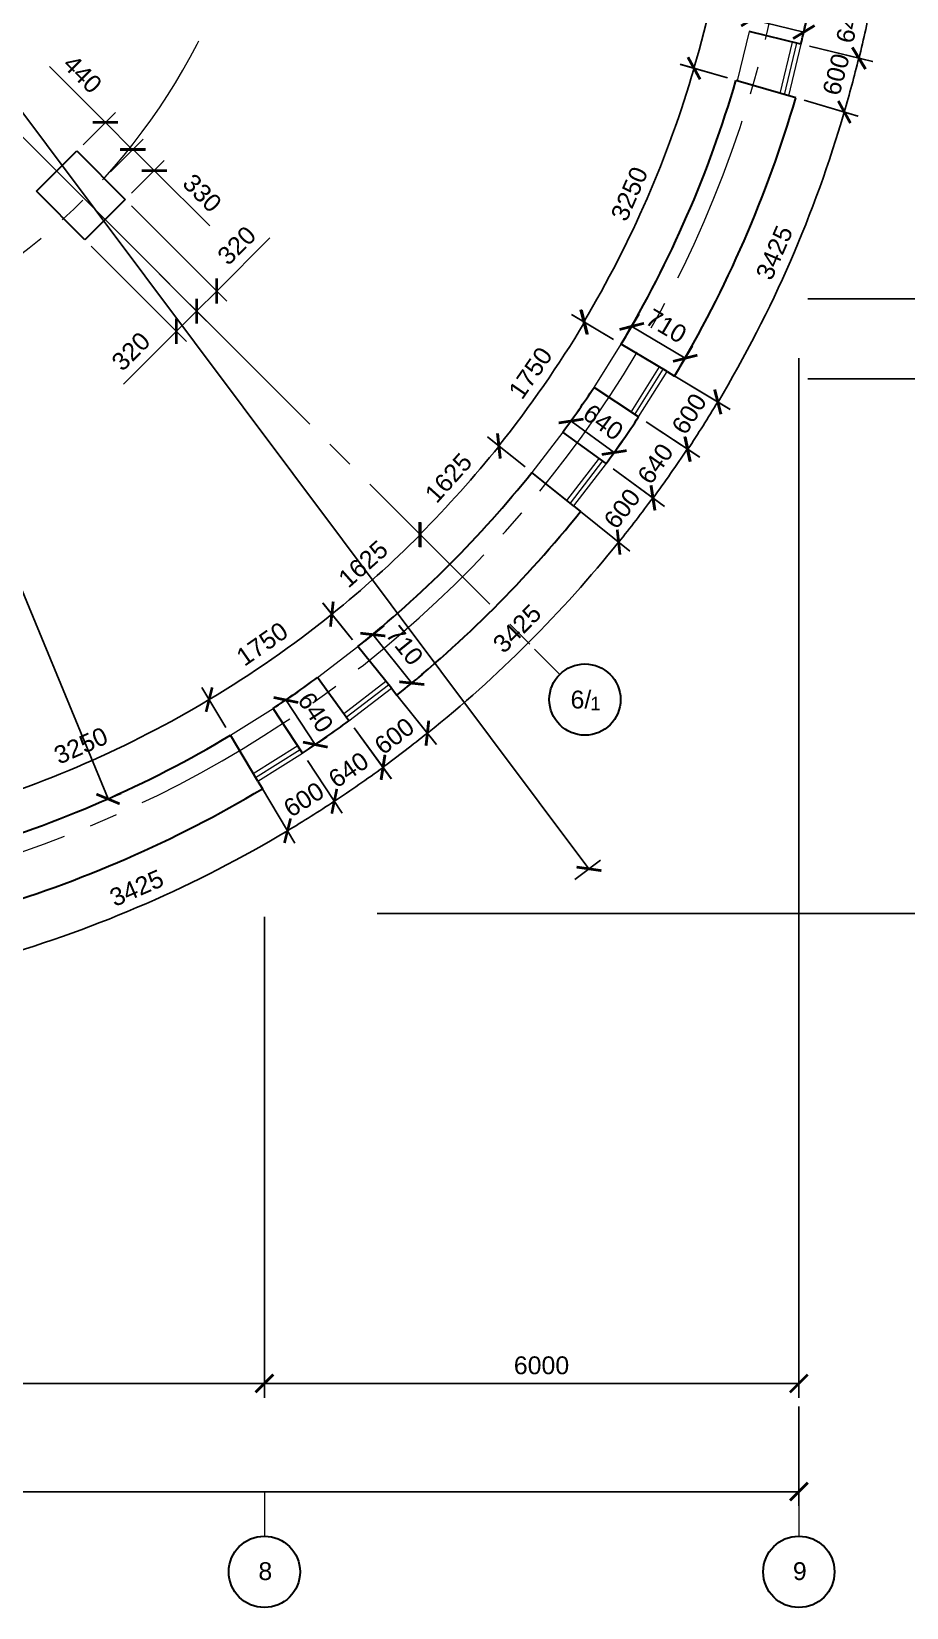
# Model space of a CAD drawing. Header units: millimetres. Extents: x -273 to 3634, y 3015 to 4572.
# Drawn here: x 1528.2 to 1626.5, y 3131.9 to 3308.8 of the extents above; entities that cross this region are included whole.
import ezdxf

# ---------------------------------------------------------------- set-up
doc = ezdxf.new("R2010")
doc.units = ezdxf.units.MM
doc.linetypes.add('CENTER2', pattern=[28.575, 19.05, -3.175, 3.175, -3.175])
doc.layers.add('@', color=250, linetype='Continuous', lineweight=60)
doc.styles.get("Standard").update_dxf_attribs({"font": 'arial.ttf', "height": 2})
doc.dimstyles.new('ISO-25', dxfattribs={"dimtxt": 2, "dimasz": 2, "dimexe": 1.6, "dimexo": 1, "dimgap": 1, "dimtad": 1, "dimdsep": 46, "dimtxsty": 'Standard', "dimblk": 'ARCHTICK', "dimcen": 2, "dimadec": 0, "dimazin": 0, "dimtfac": 1, "dimtmove": 0, "dimatfit": 3, "dimfxl": 1, "dimarcsym": 0})

# ---------------------------------------------------------------- blocks, each defined once
blk = doc.blocks.new('_ArchTick')
at = {"color": 0, "linetype": 'ByBlock', "lineweight": 15, "const_width": 0.15}
blk.add_lwpolyline([(-0.5, -0.5), (0.5, 0.5)], dxfattribs=at)
blk = doc.blocks.new('*D426')
at = {"layer": '@', "color": 0, "lineweight": -2, "transparency": 16777216}
for p, q in [((1397.96, 3472.23), (1392.67, 3479.28)), ((1396.36, 3471.03), (1399.24, 3473.19)), ((1590.82, 3214.83), (1397.96, 3472.23)), ((1589.23, 3213.63), (1592.1, 3215.79))]:
    blk.add_line(p, q, dxfattribs=at)
at = {"layer": 'Defpoints', "color": 0, "lineweight": 15, "transparency": 16777216}
for p in [(1395.56, 3470.43), (1590.82, 3214.83), (1588.43, 3213.03)]:
    blk.add_point(p, dxfattribs=at)
at = {"layer": '@', "color": 0, "lineweight": -2, "transparency": 16777216, "xscale": 2, "yscale": 2, "zscale": 2}
for p, rotation in [((1397.96, 3472.23), 126.8437671405721), ((1590.82, 3214.83), 306.8437671405721)]:
    blk.add_blockref('_ArchTick', p, dxfattribs=dict(at, rotation=rotation))
at = {"layer": '@', "color": 0, "lineweight": 15, "transparency": 16777216, "insert": (1396.21, 3477.93), "char_height": 2, "attachment_point": 5, "rotation": 306.8438}
blk.add_mtext('380', dxfattribs=at)
blk = doc.blocks.new('*D546')
at = {"layer": '@', "color": 0, "lineweight": -2, "transparency": 16777216}
for p, q in [((1536.53, 3298.6), (1530.25, 3304.89)), ((1534.03, 3296.1), (1537.66, 3299.73)), ((1539.59, 3295.54), (1536.53, 3298.6)), ((1537.09, 3293.04), (1540.72, 3296.68))]:
    blk.add_line(p, q, dxfattribs=at)
at = {"layer": 'Defpoints', "color": 0, "lineweight": 15, "transparency": 16777216}
for p in [(1533.32, 3295.39), (1539.59, 3295.54), (1536.38, 3292.33)]:
    blk.add_point(p, dxfattribs=at)
at = {"layer": '@', "color": 0, "lineweight": -2, "transparency": 16777216, "xscale": 2, "yscale": 2, "zscale": 2}
for p, rotation in [((1536.53, 3298.6), 135.0000000000043), ((1539.59, 3295.54), 315.0000000000043)]:
    blk.add_blockref('_ArchTick', p, dxfattribs=dict(at, rotation=rotation))
at = {"layer": '@', "color": 0, "lineweight": 15, "transparency": 16777216, "insert": (1533.97, 3304.02), "char_height": 2, "attachment_point": 5, "rotation": 315}
blk.add_mtext('440', dxfattribs=at)
blk = doc.blocks.new('*D547')
at = {"layer": '@', "color": 0, "lineweight": -2, "transparency": 16777216}
for p, q in [((1537.09, 3293.04), (1540.76, 3296.72)), ((1539.63, 3295.59), (1542.02, 3293.2)), ((1539.47, 3290.66), (1543.15, 3294.33)), ((1542.02, 3293.2), (1548.24, 3286.98))]:
    blk.add_line(p, q, dxfattribs=at)
at = {"layer": 'Defpoints', "color": 0, "lineweight": 15, "transparency": 16777216}
for p in [(1539.63, 3295.59), (1536.38, 3292.33), (1538.77, 3289.95)]:
    blk.add_point(p, dxfattribs=at)
at = {"layer": '@', "color": 0, "lineweight": -2, "transparency": 16777216, "xscale": 2, "yscale": 2, "zscale": 2}
for p, rotation in [((1539.63, 3295.59), 134.9999999999945), ((1542.02, 3293.2), 314.9999999999945)]:
    blk.add_blockref('_ArchTick', p, dxfattribs=dict(at, rotation=rotation))
at = {"layer": '@', "color": 0, "lineweight": 15, "transparency": 16777216, "insert": (1547.4, 3290.67), "char_height": 2, "attachment_point": 5, "rotation": 315}
blk.add_mtext('330', dxfattribs=at)
blk = doc.blocks.new('*D548')
at = {"layer": '@', "color": 0, "lineweight": -2, "transparency": 16777216}
for p, q in [((1539.47, 3289.24), (1550.16, 3278.55)), ((1537.21, 3286.98), (1547.9, 3276.29)), ((1549.03, 3279.68), (1554.98, 3285.63)), ((1546.77, 3277.42), (1549.03, 3279.68))]:
    blk.add_line(p, q, dxfattribs=at)
at = {"layer": 'Defpoints', "color": 0, "lineweight": 15, "transparency": 16777216}
for p in [(1538.77, 3289.95), (1536.5, 3287.69), (1549.03, 3279.68)]:
    blk.add_point(p, dxfattribs=at)
at = {"layer": '@', "color": 0, "lineweight": -2, "transparency": 16777216, "xscale": 2, "yscale": 2, "zscale": 2}
for p, rotation in [((1549.03, 3279.68), 45), ((1546.77, 3277.42), 225)]:
    blk.add_blockref('_ArchTick', p, dxfattribs=dict(at, rotation=rotation))
at = {"layer": '@', "color": 0, "lineweight": 15, "transparency": 16777216, "insert": (1551.28, 3284.79), "char_height": 2, "attachment_point": 5, "rotation": 45}
blk.add_mtext('320', dxfattribs=at)
blk = doc.blocks.new('*D549')
at = {"layer": '@', "color": 0, "lineweight": -2, "transparency": 16777216}
for p, q in [((1537.21, 3286.98), (1547.9, 3276.29)), ((1534.95, 3284.72), (1545.64, 3274.03)), ((1546.77, 3277.42), (1544.51, 3275.16)), ((1544.51, 3275.16), (1538.56, 3269.21))]:
    blk.add_line(p, q, dxfattribs=at)
at = {"layer": 'Defpoints', "color": 0, "lineweight": 15, "transparency": 16777216}
for p in [(1536.5, 3287.69), (1534.24, 3285.42), (1544.51, 3275.16)]:
    blk.add_point(p, dxfattribs=at)
at = {"layer": '@', "color": 0, "lineweight": -2, "transparency": 16777216, "xscale": 2, "yscale": 2, "zscale": 2}
for p, rotation in [((1546.77, 3277.42), 45), ((1544.51, 3275.16), 225)]:
    blk.add_blockref('_ArchTick', p, dxfattribs=dict(at, rotation=rotation))
at = {"layer": '@', "color": 0, "lineweight": 15, "transparency": 16777216, "insert": (1539.4, 3272.91), "char_height": 2, "attachment_point": 5, "rotation": 45}
blk.add_mtext('320', dxfattribs=at)
blk = doc.blocks.new('*D554')
at = {"layer": '@', "color": 0, "lineweight": -2, "transparency": 16777216}
for p, q in [((1554.16, 3223.81), (1557.8, 3217.73)), ((1522.72, 3210.09), (1524.69, 3203.31))]:
    blk.add_line(p, q, dxfattribs=at)
blk.add_arc((1485.38, 3338.81), 139.49, 286.1767, 300.8849, dxfattribs=at)
at = {"layer": 'Defpoints', "color": 0, "lineweight": 15, "transparency": 16777216}
for p in [(1550.57, 3229.82), (1553.65, 3224.67), (1520.76, 3216.84), (1546.49, 3213.42), (1522.44, 3211.05)]:
    blk.add_point(p, dxfattribs=at)
at = {"layer": '@', "color": 0, "lineweight": -2, "transparency": 16777216, "xscale": 2, "yscale": 2, "zscale": 2}
for p, rotation in [((1556.98, 3219.1), 30.8848716144535), ((1524.24, 3204.84), 196.1767426246202)]:
    blk.add_blockref('_ArchTick', p, dxfattribs=dict(at, rotation=rotation))
at = {"layer": '@', "color": 0, "lineweight": 15, "transparency": 16777216, "insert": (1540.04, 3212.68), "char_height": 2, "attachment_point": 5, "rotation": 23.4298}
blk.add_mtext('3425', dxfattribs=at)
blk = doc.blocks.new('*D555')
at = {"layer": '@', "color": 0, "lineweight": -2, "transparency": 16777216}
for p, q in [((1550.06, 3230.68), (1547.36, 3235.19)), ((1520.48, 3217.8), (1519.02, 3222.85))]:
    blk.add_line(p, q, dxfattribs=at)
blk.add_arc((1485.38, 3338.81), 122.34, 286.1767, 300.8849, dxfattribs=at)
at = {"layer": 'Defpoints', "color": 0, "lineweight": 15, "transparency": 16777216}
for p in [(1550.57, 3229.82), (1529.38, 3224.66), (1553.65, 3224.67), (1520.76, 3216.84), (1522.44, 3211.05)]:
    blk.add_point(p, dxfattribs=at)
at = {"layer": '@', "color": 0, "lineweight": -2, "transparency": 16777216, "xscale": 2, "yscale": 2, "zscale": 2}
for p, rotation in [((1548.18, 3233.82), 30.88487161444967), ((1519.46, 3221.32), 196.1767426246218)]:
    blk.add_blockref('_ArchTick', p, dxfattribs=dict(at, rotation=rotation))
at = {"layer": '@', "color": 0, "lineweight": 15, "transparency": 16777216, "insert": (1533.78, 3228.66), "char_height": 2, "attachment_point": 5, "rotation": 23.7211}
blk.add_mtext('3250', dxfattribs=at)
blk = doc.blocks.new('*D556')
at = {"layer": '@', "color": 0, "lineweight": -2, "transparency": 16777216}
for p, q in [((1564.26, 3240.55), (1560.96, 3244.65)), ((1550.06, 3230.68), (1547.36, 3235.19))]:
    blk.add_line(p, q, dxfattribs=at)
blk.add_arc((1485.38, 3338.81), 122.34, 300.8849, 308.7552, dxfattribs=at)
at = {"layer": 'Defpoints', "color": 0, "lineweight": 15, "transparency": 16777216}
for p in [(1564.88, 3239.77), (1552.92, 3236.8), (1568.64, 3235.09), (1550.57, 3229.82), (1553.65, 3224.67)]:
    blk.add_point(p, dxfattribs=at)
at = {"layer": '@', "color": 0, "lineweight": -2, "transparency": 16777216, "xscale": 2, "yscale": 2, "zscale": 2}
for p, rotation in [((1561.96, 3243.41), 38.75524000994674), ((1548.18, 3233.82), 210.8848716144533)]:
    blk.add_blockref('_ArchTick', p, dxfattribs=dict(at, rotation=rotation))
at = {"layer": '@', "color": 0, "lineweight": 15, "transparency": 16777216, "insert": (1554.13, 3240.07), "char_height": 2, "attachment_point": 5, "rotation": 34.8478}
blk.add_mtext('1750', dxfattribs=at)
blk = doc.blocks.new('*D557')
at = {"layer": '@', "color": 0, "lineweight": -2, "transparency": 16777216}
for p, q in [((1559.21, 3226.98), (1563.11, 3221.07)), ((1554.16, 3223.81), (1557.8, 3217.73))]:
    blk.add_line(p, q, dxfattribs=at)
blk.add_arc((1485.38, 3338.81), 139.48, 300.8849, 303.4318, dxfattribs=at)
at = {"layer": 'Defpoints', "color": 0, "lineweight": 15, "transparency": 16777216}
for p in [(1555.35, 3232.82), (1550.57, 3229.82), (1558.66, 3227.82), (1553.65, 3224.67), (1558.74, 3220.18)]:
    blk.add_point(p, dxfattribs=at)
at = {"layer": '@', "color": 0, "lineweight": -2, "transparency": 16777216, "xscale": 2, "yscale": 2, "zscale": 2}
for p, rotation in [((1562.23, 3222.41), 33.43182300797728), ((1556.98, 3219.11), 210.884871614453)]:
    blk.add_blockref('_ArchTick', p, dxfattribs=dict(at, rotation=rotation))
at = {"layer": '@', "color": 0, "lineweight": 15, "transparency": 16777216, "insert": (1558.81, 3222.61), "char_height": 2, "attachment_point": 5, "rotation": 32.2915}
blk.add_mtext('600', dxfattribs=at)
blk = doc.blocks.new('*D558')
at = {"layer": '@', "color": 0, "lineweight": -2, "transparency": 16777216}
for p, q in [((1564.47, 3230.64), (1568.65, 3224.92)), ((1559.21, 3226.98), (1563.11, 3221.07))]:
    blk.add_line(p, q, dxfattribs=at)
blk.add_arc((1485.38, 3338.81), 139.48, 303.4318, 306.1731, dxfattribs=at)
at = {"layer": 'Defpoints', "color": 0, "lineweight": 15, "transparency": 16777216}
for p in [(1560.34, 3236.29), (1555.35, 3232.82), (1563.88, 3231.45), (1558.66, 3227.82), (1565.9, 3224.92)]:
    blk.add_point(p, dxfattribs=at)
at = {"layer": '@', "color": 0, "lineweight": -2, "transparency": 16777216, "xscale": 2, "yscale": 2, "zscale": 2}
for p, rotation in [((1567.71, 3226.21), 36.17314653096165), ((1562.23, 3222.41), 213.4318230079813)]:
    blk.add_blockref('_ArchTick', p, dxfattribs=dict(at, rotation=rotation))
at = {"layer": '@', "color": 0, "lineweight": 15, "transparency": 16777216, "insert": (1563.83, 3225.94), "char_height": 2, "attachment_point": 5, "rotation": 34.8019}
blk.add_mtext('640', dxfattribs=at)
blk = doc.blocks.new('*D559')
at = {"layer": '@', "color": 0, "lineweight": -2, "transparency": 16777216}
for p, q in [((1569.26, 3234.31), (1573.68, 3228.82)), ((1564.47, 3230.64), (1568.63, 3224.95))]:
    blk.add_line(p, q, dxfattribs=at)
blk.add_arc((1485.38, 3338.81), 139.45, 306.1731, 308.7552, dxfattribs=at)
at = {"layer": 'Defpoints', "color": 0, "lineweight": 15, "transparency": 16777216}
for p in [(1564.88, 3239.77), (1560.34, 3236.29), (1568.64, 3235.09), (1563.88, 3231.45), (1571.03, 3228.76)]:
    blk.add_point(p, dxfattribs=at)
at = {"layer": '@', "color": 0, "lineweight": -2, "transparency": 16777216, "xscale": 2, "yscale": 2, "zscale": 2}
for p, rotation in [((1572.67, 3230.06), 38.75524000994625), ((1567.69, 3226.24), 216.1731465309562)]:
    blk.add_blockref('_ArchTick', p, dxfattribs=dict(at, rotation=rotation))
at = {"layer": '@', "color": 0, "lineweight": 15, "transparency": 16777216, "insert": (1568.97, 3229.73), "char_height": 2, "attachment_point": 5, "rotation": 37.464}
blk.add_mtext('600', dxfattribs=at)
blk = doc.blocks.new('*D560')
at = {"layer": '@', "color": 0, "lineweight": -2, "transparency": 16777216}
blk.add_line((1564.26, 3240.55), (1560.95, 3244.67), dxfattribs=at)
blk.add_arc((1485.38, 3338.81), 122.32, 308.7552, 315, dxfattribs=at)
at = {"layer": 'Defpoints', "color": 0, "lineweight": 15, "transparency": 16777216}
for p in [(1485.38, 3338.81), (1568.67, 3249.23), (1564.88, 3239.77), (1584.71, 3239.48), (1568.64, 3235.09)]:
    blk.add_point(p, dxfattribs=at)
at = {"layer": '@', "color": 0, "lineweight": -2, "transparency": 16777216, "xscale": 2, "yscale": 2, "zscale": 2}
for p, rotation in [((1571.87, 3252.32), 45.00000000000025), ((1561.95, 3243.42), 218.7552400099464)]:
    blk.add_blockref('_ArchTick', p, dxfattribs=dict(at, rotation=rotation))
at = {"layer": '@', "color": 0, "lineweight": 15, "transparency": 16777216, "insert": (1565.47, 3249.05), "char_height": 2, "attachment_point": 5, "rotation": 41.7433}
blk.add_mtext('1625', dxfattribs=at)
blk = doc.blocks.new('*D561')
at = {"layer": '@', "color": 0, "lineweight": -2, "transparency": 16777216}
blk.add_line((1583.64, 3259.93), (1579.47, 3263.28), dxfattribs=at)
blk.add_arc((1485.38, 3338.81), 122.26, 315, 321.2448, dxfattribs=at)
at = {"layer": 'Defpoints', "color": 0, "lineweight": 15, "transparency": 16777216}
for p in [(1485.38, 3338.81), (1584.42, 3259.31), (1574.91, 3255.56), (1589.1, 3255.55), (1584.71, 3239.48)]:
    blk.add_point(p, dxfattribs=at)
at = {"layer": '@', "color": 0, "lineweight": -2, "transparency": 16777216, "xscale": 2, "yscale": 2, "zscale": 2}
for p, rotation in [((1580.72, 3262.28), 51.24475999004983), ((1571.83, 3252.36), 224.9999999999999)]:
    blk.add_blockref('_ArchTick', p, dxfattribs=dict(at, rotation=rotation))
at = {"layer": '@', "color": 0, "lineweight": 15, "transparency": 16777216, "insert": (1575.05, 3258.71), "char_height": 2, "attachment_point": 5, "rotation": 48.2255}
blk.add_mtext('1625', dxfattribs=at)
blk = doc.blocks.new('*D562')
at = {"layer": '@', "color": 0, "lineweight": -2, "transparency": 16777216}
for p, q in [((1565.66, 3240.4), (1567.81, 3242.12)), ((1566.56, 3241.12), (1570.93, 3235.67)), ((1570.04, 3234.95), (1572.18, 3236.67))]:
    blk.add_line(p, q, dxfattribs=at)
at = {"layer": 'Defpoints', "color": 0, "lineweight": 15, "transparency": 16777216}
for p in [(1564.88, 3239.77), (1570.93, 3235.67), (1569.26, 3234.32)]:
    blk.add_point(p, dxfattribs=at)
at = {"layer": '@', "color": 0, "lineweight": -2, "transparency": 16777216, "xscale": 2, "yscale": 2, "zscale": 2}
for p, rotation in [((1566.56, 3241.12), 128.7552400098319), ((1570.93, 3235.67), 308.7552400098319)]:
    blk.add_blockref('_ArchTick', p, dxfattribs=dict(at, rotation=rotation))
at = {"layer": '@', "color": 0, "lineweight": 15, "transparency": 16777216, "insert": (1570.13, 3239.9), "char_height": 2, "attachment_point": 5, "rotation": 308.7552}
blk.add_mtext('710', dxfattribs=at)
blk = doc.blocks.new('*D563')
at = {"layer": '@', "color": 0, "lineweight": -2, "transparency": 16777216}
for p, q in [((1556.18, 3233.37), (1558.13, 3234.66)), ((1556.8, 3233.78), (1560.1, 3228.77)), ((1559.49, 3228.37), (1561.44, 3229.65))]:
    blk.add_line(p, q, dxfattribs=at)
at = {"layer": 'Defpoints', "color": 0, "lineweight": 15, "transparency": 16777216}
for p in [(1555.35, 3232.82), (1560.1, 3228.77), (1558.66, 3227.82)]:
    blk.add_point(p, dxfattribs=at)
at = {"layer": '@', "color": 0, "lineweight": -2, "transparency": 16777216, "xscale": 2, "yscale": 2, "zscale": 2}
for p, rotation in [((1556.8, 3233.78), 123.43182300785), ((1560.1, 3228.77), 303.43182300785)]:
    blk.add_blockref('_ArchTick', p, dxfattribs=dict(at, rotation=rotation))
at = {"layer": '@', "color": 0, "lineweight": 15, "transparency": 16777216, "insert": (1560.13, 3232.39), "char_height": 2, "attachment_point": 5, "rotation": 303.4318}
blk.add_mtext('640', dxfattribs=at)
blk = doc.blocks.new('*D564')
at = {"layer": '@', "color": 0, "lineweight": -2, "transparency": 16777216}
for p, q in [((1589.88, 3254.93), (1595.39, 3250.5)), ((1569.26, 3234.31), (1573.69, 3228.8))]:
    blk.add_line(p, q, dxfattribs=at)
blk.add_arc((1485.38, 3338.81), 139.47, 308.7552, 321.2448, dxfattribs=at)
at = {"layer": 'Defpoints', "color": 0, "lineweight": 15, "transparency": 16777216}
for p in [(1584.42, 3259.31), (1589.1, 3255.55), (1564.88, 3239.77), (1568.64, 3235.09), (1580.35, 3236.67)]:
    blk.add_point(p, dxfattribs=at)
at = {"layer": '@', "color": 0, "lineweight": -2, "transparency": 16777216, "xscale": 2, "yscale": 2, "zscale": 2}
for p, rotation in [((1594.14, 3251.5), 51.24475999005264), ((1572.69, 3230.05), 218.7552400099522)]:
    blk.add_blockref('_ArchTick', p, dxfattribs=dict(at, rotation=rotation))
at = {"layer": '@', "color": 0, "lineweight": 15, "transparency": 16777216, "insert": (1582.75, 3241.8), "char_height": 2, "attachment_point": 5, "rotation": 45.1072}
blk.add_mtext('3425', dxfattribs=at)
blk = doc.blocks.new('*D565')
at = {"layer": '@', "color": 0, "lineweight": -2, "transparency": 16777216}
for p, q in [((1593.57, 3274.23), (1588.95, 3276.99)), ((1583.64, 3259.93), (1579.44, 3263.31))]:
    blk.add_line(p, q, dxfattribs=at)
blk.add_arc((1485.38, 3338.81), 122.21, 321.2448, 329.1657, dxfattribs=at)
at = {"layer": 'Defpoints', "color": 0, "lineweight": 15, "transparency": 16777216}
for p in [(1594.43, 3273.72), (1599.58, 3270.64), (1584.11, 3266.78), (1584.42, 3259.31), (1589.1, 3255.55)]:
    blk.add_point(p, dxfattribs=at)
at = {"layer": '@', "color": 0, "lineweight": -2, "transparency": 16777216, "xscale": 2, "yscale": 2, "zscale": 2}
for p, rotation in [((1590.32, 3276.17), 59.16568598296458), ((1580.69, 3262.3), 231.2447599900548)]:
    blk.add_blockref('_ArchTick', p, dxfattribs=dict(at, rotation=rotation))
at = {"layer": '@', "color": 0, "lineweight": 15, "transparency": 16777216, "insert": (1584.26, 3270.48), "char_height": 2, "attachment_point": 5, "rotation": 55.3546}
blk.add_mtext('1750', dxfattribs=at)
blk = doc.blocks.new('*D566')
at = {"layer": '@', "color": 0, "lineweight": -2, "transparency": 16777216}
for p, q in [((1593.55, 3259.72), (1599.27, 3255.54)), ((1589.88, 3254.93), (1595.4, 3250.49))]:
    blk.add_line(p, q, dxfattribs=at)
blk.add_arc((1485.38, 3338.81), 139.49, 321.2448, 323.8269, dxfattribs=at)
at = {"layer": 'Defpoints', "color": 0, "lineweight": 15, "transparency": 16777216}
for p in [(1587.9, 3263.85), (1592.74, 3260.31), (1584.42, 3259.31), (1589.1, 3255.55), (1595.45, 3253.14)]:
    blk.add_point(p, dxfattribs=at)
at = {"layer": '@', "color": 0, "lineweight": -2, "transparency": 16777216, "xscale": 2, "yscale": 2, "zscale": 2}
for p, rotation in [((1597.98, 3256.48), 53.82685346904507), ((1594.15, 3251.49), 231.2447599900595)]:
    blk.add_blockref('_ArchTick', p, dxfattribs=dict(at, rotation=rotation))
at = {"layer": '@', "color": 0, "lineweight": 15, "transparency": 16777216, "insert": (1594.54, 3255.26), "char_height": 2, "attachment_point": 5, "rotation": 52.5717}
blk.add_mtext('600', dxfattribs=at)
blk = doc.blocks.new('*D567')
at = {"layer": '@', "color": 0, "lineweight": -2, "transparency": 16777216}
for p, q in [((1597.23, 3265.01), (1603.18, 3261.08)), ((1593.55, 3259.72), (1599.31, 3255.51))]:
    blk.add_line(p, q, dxfattribs=at)
blk.add_arc((1485.38, 3338.81), 139.54, 323.8269, 326.5818, dxfattribs=at)
at = {"layer": 'Defpoints', "color": 0, "lineweight": 15, "transparency": 16777216}
for p in [(1591.38, 3268.87), (1596.39, 3265.56), (1587.9, 3263.85), (1592.74, 3260.31), (1600.6, 3260.1)]:
    blk.add_point(p, dxfattribs=at)
at = {"layer": '@', "color": 0, "lineweight": -2, "transparency": 16777216, "xscale": 2, "yscale": 2, "zscale": 2}
for p, rotation in [((1601.85, 3261.96), 56.58181849046829), ((1598.02, 3256.45), 233.8268534690446)]:
    blk.add_blockref('_ArchTick', p, dxfattribs=dict(at, rotation=rotation))
at = {"layer": '@', "color": 0, "lineweight": 15, "transparency": 16777216, "insert": (1598.28, 3260.3), "char_height": 2, "attachment_point": 5, "rotation": 55.1847}
blk.add_mtext('640', dxfattribs=at)
blk = doc.blocks.new('*D568')
at = {"layer": '@', "color": 0, "lineweight": -2, "transparency": 16777216}
for p, q in [((1600.44, 3270.13), (1606.64, 3266.43)), ((1597.23, 3265.01), (1603.25, 3261.03))]:
    blk.add_line(p, q, dxfattribs=at)
blk.add_arc((1485.38, 3338.81), 139.62, 326.5818, 329.1657, dxfattribs=at)
at = {"layer": 'Defpoints', "color": 0, "lineweight": 15, "transparency": 16777216}
for p in [(1594.43, 3273.72), (1599.58, 3270.64), (1591.38, 3268.87), (1596.39, 3265.56), (1603.06, 3263.68)]:
    blk.add_point(p, dxfattribs=at)
at = {"layer": '@', "color": 0, "lineweight": -2, "transparency": 16777216, "xscale": 2, "yscale": 2, "zscale": 2}
for p, rotation in [((1605.26, 3267.25), 59.1656859829709), ((1601.92, 3261.91), 236.5818184904649)]:
    blk.add_blockref('_ArchTick', p, dxfattribs=dict(at, rotation=rotation))
at = {"layer": '@', "color": 0, "lineweight": 15, "transparency": 16777216, "insert": (1602.07, 3265.9), "char_height": 2, "attachment_point": 5, "rotation": 58.0024}
blk.add_mtext('600', dxfattribs=at)
blk = doc.blocks.new('*D569')
at = {"layer": '@', "color": 0, "lineweight": -2, "transparency": 16777216}
for p, q in [((1588.49, 3264.66), (1589.75, 3266.39)), ((1593.65, 3261.55), (1588.81, 3265.09)), ((1593.33, 3261.12), (1594.6, 3262.84))]:
    blk.add_line(p, q, dxfattribs=at)
at = {"layer": 'Defpoints', "color": 0, "lineweight": 15, "transparency": 16777216}
for p in [(1588.81, 3265.09), (1587.9, 3263.85), (1592.74, 3260.31)]:
    blk.add_point(p, dxfattribs=at)
at = {"layer": '@', "color": 0, "lineweight": -2, "transparency": 16777216, "xscale": 2, "yscale": 2, "zscale": 2}
for p, rotation in [((1588.81, 3265.09), 143.8268534690581), ((1593.65, 3261.55), 323.8268534690581)]:
    blk.add_blockref('_ArchTick', p, dxfattribs=dict(at, rotation=rotation))
at = {"layer": '@', "color": 0, "lineweight": 15, "transparency": 16777216, "insert": (1592.42, 3264.95), "char_height": 2, "attachment_point": 5, "rotation": 323.8269}
blk.add_mtext('640', dxfattribs=at)
blk = doc.blocks.new('*D570')
at = {"layer": '@', "color": 0, "lineweight": -2, "transparency": 16777216}
for p, q in [((1594.94, 3274.57), (1596.44, 3277.08)), ((1595.62, 3275.71), (1601.62, 3272.13)), ((1600.94, 3270.99), (1602.44, 3273.5))]:
    blk.add_line(p, q, dxfattribs=at)
at = {"layer": 'Defpoints', "color": 0, "lineweight": 15, "transparency": 16777216}
for p in [(1594.43, 3273.72), (1601.62, 3272.13), (1600.43, 3270.13)]:
    blk.add_point(p, dxfattribs=at)
at = {"layer": '@', "color": 0, "lineweight": -2, "transparency": 16777216, "xscale": 2, "yscale": 2, "zscale": 2}
for p, rotation in [((1595.62, 3275.71), 149.1656859828524), ((1601.62, 3272.13), 329.1656859828524)]:
    blk.add_blockref('_ArchTick', p, dxfattribs=dict(at, rotation=rotation))
at = {"layer": '@', "color": 0, "lineweight": 15, "transparency": 16777216, "insert": (1599.49, 3275.75), "char_height": 2, "attachment_point": 5, "rotation": 329.1657}
blk.add_mtext('710', dxfattribs=at)
blk = doc.blocks.new('*D571')
at = {"layer": '@', "color": 0, "lineweight": -2, "transparency": 16777216}
for p, q in [((1614.99, 3301.08), (1621.01, 3299.32)), ((1600.44, 3270.13), (1606.68, 3266.4))]:
    blk.add_line(p, q, dxfattribs=at)
blk.add_arc((1485.38, 3338.81), 139.67, 329.1657, 343.7675, dxfattribs=at)
at = {"layer": 'Defpoints', "color": 0, "lineweight": 15, "transparency": 16777216}
for p in [(1607.32, 3303.31), (1614.03, 3301.36), (1610.95, 3277.66), (1594.43, 3273.72), (1599.58, 3270.64)]:
    blk.add_point(p, dxfattribs=at)
at = {"layer": '@', "color": 0, "lineweight": -2, "transparency": 16777216, "xscale": 2, "yscale": 2, "zscale": 2}
for p, rotation in [((1619.48, 3299.77), 73.76745677199075), ((1605.3, 3267.22), 239.1656859829674)]:
    blk.add_blockref('_ArchTick', p, dxfattribs=dict(at, rotation=rotation))
at = {"layer": '@', "color": 0, "lineweight": 15, "transparency": 16777216, "insert": (1611.63, 3283.98), "char_height": 2, "attachment_point": 5, "rotation": 66.5254}
blk.add_mtext('3425', dxfattribs=at)
blk = doc.blocks.new('*D572')
at = {"layer": '@', "color": 0, "lineweight": -2, "transparency": 16777216}
for p, q in [((1606.36, 3303.59), (1601.08, 3305.12)), ((1593.57, 3274.23), (1588.85, 3277.04))]:
    blk.add_line(p, q, dxfattribs=at)
blk.add_arc((1485.38, 3338.81), 122.11, 329.1657, 343.7675, dxfattribs=at)
at = {"layer": 'Defpoints', "color": 0, "lineweight": 15, "transparency": 16777216}
for p in [(1607.32, 3303.31), (1614.03, 3301.36), (1599.3, 3294.85), (1594.43, 3273.72), (1599.58, 3270.64)]:
    blk.add_point(p, dxfattribs=at)
at = {"layer": '@', "color": 0, "lineweight": -2, "transparency": 16777216, "xscale": 2, "yscale": 2, "zscale": 2}
for p, rotation in [((1602.62, 3304.68), 73.7674567719906), ((1590.23, 3276.22), 239.1656859829747)]:
    blk.add_blockref('_ArchTick', p, dxfattribs=dict(at, rotation=rotation))
at = {"layer": '@', "color": 0, "lineweight": 15, "transparency": 16777216, "insert": (1595.36, 3290.59), "char_height": 2, "attachment_point": 5, "rotation": 66.3265}
blk.add_mtext('3250', dxfattribs=at)
blk = doc.blocks.new('*D573')
at = {"layer": '@', "color": 0, "lineweight": -2, "transparency": 16777216}
for p, q in [((1615.59, 3307.15), (1622.65, 3305.43)), ((1614.99, 3301.08), (1621.02, 3299.32))]:
    blk.add_line(p, q, dxfattribs=at)
blk.add_arc((1485.38, 3338.81), 139.67, 343.7675, 346.3332, dxfattribs=at)
at = {"layer": 'Defpoints', "color": 0, "lineweight": 15, "transparency": 16777216}
for p in [(1608.78, 3308.8), (1614.61, 3307.39), (1607.32, 3303.31), (1614.03, 3301.36), (1620.05, 3301.77)]:
    blk.add_point(p, dxfattribs=at)
at = {"layer": '@', "color": 0, "lineweight": -2, "transparency": 16777216, "xscale": 2, "yscale": 2, "zscale": 2}
for p, rotation in [((1621.1, 3305.81), 76.33316249989113), ((1619.49, 3299.77), 253.7674567719918)]:
    blk.add_blockref('_ArchTick', p, dxfattribs=dict(at, rotation=rotation))
at = {"layer": '@', "color": 0, "lineweight": 15, "transparency": 16777216, "insert": (1618.56, 3303.99), "char_height": 2, "attachment_point": 5, "rotation": 75.3477}
blk.add_mtext('600', dxfattribs=at)
blk = doc.blocks.new('*D574')
at = {"layer": '@', "color": 0, "lineweight": -2, "transparency": 16777216}
for p, q in [((1616.94, 3313.38), (1624.13, 3311.99)), ((1615.59, 3307.15), (1622.69, 3305.42))]:
    blk.add_line(p, q, dxfattribs=at)
blk.add_arc((1485.38, 3338.81), 139.71, 346.3332, 349.061, dxfattribs=at)
at = {"layer": 'Defpoints', "color": 0, "lineweight": 15, "transparency": 16777216}
for p in [(1610.07, 3314.71), (1615.96, 3313.57), (1608.78, 3308.8), (1621.64, 3307.96), (1614.61, 3307.39)]:
    blk.add_point(p, dxfattribs=at)
at = {"layer": '@', "color": 0, "lineweight": -2, "transparency": 16777216, "xscale": 2, "yscale": 2, "zscale": 2}
for p, rotation in [((1622.55, 3312.3), 79.06098322912031), ((1621.14, 3305.8), 256.3331624998994)]:
    blk.add_blockref('_ArchTick', p, dxfattribs=dict(at, rotation=rotation))
at = {"layer": '@', "color": 0, "lineweight": 15, "transparency": 16777216, "insert": (1619.99, 3309.85), "char_height": 2, "attachment_point": 5, "rotation": 77.8598}
blk.add_mtext('640', dxfattribs=at)
blk = doc.blocks.new('*D576')
at = {"layer": '@', "color": 0, "lineweight": -2, "transparency": 16777216}
for p, q in [((1609.02, 3309.77), (1609.49, 3311.71)), ((1609.11, 3310.16), (1614.94, 3308.74)), ((1614.85, 3308.36), (1615.32, 3310.3))]:
    blk.add_line(p, q, dxfattribs=at)
at = {"layer": 'Defpoints', "color": 0, "lineweight": 15, "transparency": 16777216}
for p in [(1608.78, 3308.8), (1614.94, 3308.74), (1614.61, 3307.39)]:
    blk.add_point(p, dxfattribs=at)
at = {"layer": '@', "color": 0, "lineweight": -2, "transparency": 16777216, "xscale": 2, "yscale": 2, "zscale": 2}
for p, rotation in [((1609.11, 3310.16), 166.3330495515562), ((1614.94, 3308.74), 346.3330495515562)]:
    blk.add_blockref('_ArchTick', p, dxfattribs=dict(at, rotation=rotation))
at = {"layer": '@', "color": 0, "lineweight": 15, "transparency": 16777216, "insert": (1612.51, 3311.41), "char_height": 2, "attachment_point": 5, "rotation": 346.333}
blk.add_mtext('640', dxfattribs=at)
blk = doc.blocks.new('*D579')
at = {"layer": '@', "color": 0, "lineweight": -2, "transparency": 16777216}
for p, q in [((1610.04, 3320.45), (1604.58, 3321.25)), ((1606.36, 3303.59), (1601.07, 3305.13))]:
    blk.add_line(p, q, dxfattribs=at)
blk.add_arc((1485.38, 3338.81), 122.09, 343.7675, 351.6224, dxfattribs=at)
at = {"layer": 'Defpoints', "color": 0, "lineweight": 15, "transparency": 16777216}
for p in [(1611.02, 3320.31), (1617.94, 3319.29), (1604.04, 3310.07), (1607.32, 3303.31), (1614.03, 3301.36)]:
    blk.add_point(p, dxfattribs=at)
at = {"layer": '@', "color": 0, "lineweight": -2, "transparency": 16777216, "xscale": 2, "yscale": 2, "zscale": 2}
for p, rotation in [((1606.17, 3321.02), 81.62239039626974), ((1602.6, 3304.68), 253.7674567719871)]:
    blk.add_blockref('_ArchTick', p, dxfattribs=dict(at, rotation=rotation))
at = {"layer": '@', "color": 0, "lineweight": 15, "transparency": 16777216, "insert": (1602.76, 3313.52), "char_height": 2, "attachment_point": 5, "rotation": 77.8396}
blk.add_mtext('1750', dxfattribs=at)
blk = doc.blocks.new('*D618')
at = {"layer": '@', "color": 0, "lineweight": -2, "transparency": 16777216}
for p, q in [((1437.05, 3463.79), (1438.75, 3464.5)), ((1437.27, 3463.89), (1536.83, 3222.67)), ((1536.6, 3222.57), (1538.3, 3223.28))]:
    blk.add_line(p, q, dxfattribs=at)
at = {"layer": 'Defpoints', "color": 0, "lineweight": 15, "transparency": 16777216}
for p in [(1436.12, 3463.41), (1536.83, 3222.67), (1535.67, 3222.19)]:
    blk.add_point(p, dxfattribs=at)
at = {"layer": '@', "color": 0, "lineweight": -2, "transparency": 16777216, "xscale": 2, "yscale": 2, "zscale": 2}
for p, rotation in [((1437.27, 3463.89), 112.425954904757), ((1536.83, 3222.67), 292.425954904757)]:
    blk.add_blockref('_ArchTick', p, dxfattribs=dict(at, rotation=rotation))
at = {"layer": '@', "color": 0, "lineweight": 15, "transparency": 16777216, "insert": (1490.55, 3340.1), "char_height": 2, "attachment_point": 5, "rotation": 292.426}
blk.add_mtext('710', dxfattribs=at)
blk = doc.blocks.new('*D630')
at = {"layer": '@', "color": 0, "lineweight": -2, "transparency": 16777216}
for p, q in [((1554.38, 3209.44), (1554.38, 3155.48)), ((1485.38, 3158.08), (1485.38, 3158.68)), ((1554.38, 3157.08), (1485.38, 3157.08))]:
    blk.add_line(p, q, dxfattribs=at)
at = {"layer": 'Defpoints', "color": 0, "lineweight": 15, "transparency": 16777216}
for p in [(1554.38, 3210.44), (1485.38, 3157.08), (1485.38, 3157.08)]:
    blk.add_point(p, dxfattribs=at)
at = {"layer": '@', "color": 0, "lineweight": -2, "transparency": 16777216, "xscale": 2, "yscale": 2, "zscale": 2, "rotation": 180}
blk.add_blockref('_ArchTick', (1485.38, 3157.08), dxfattribs=at)
at = {"layer": '@', "color": 0, "lineweight": -2, "transparency": 16777216, "xscale": 2, "yscale": 2, "zscale": 2}
blk.add_blockref('_ArchTick', (1554.38, 3157.08), dxfattribs=at)
at = {"layer": '@', "color": 0, "lineweight": 15, "transparency": 16777216, "insert": (1522.48, 3159.1), "char_height": 2, "attachment_point": 5}
blk.add_mtext('6900', dxfattribs=at)
blk = doc.blocks.new('*D631')
at = {"layer": '@', "color": 0, "lineweight": -2, "transparency": 16777216}
for p, q in [((1614.38, 3272.14), (1614.38, 3155.48)), ((1554.38, 3158.08), (1554.38, 3158.68)), ((1614.38, 3157.08), (1554.38, 3157.08))]:
    blk.add_line(p, q, dxfattribs=at)
at = {"layer": 'Defpoints', "color": 0, "lineweight": 15, "transparency": 16777216}
for p in [(1614.38, 3273.14), (1554.38, 3157.08), (1554.38, 3157.08)]:
    blk.add_point(p, dxfattribs=at)
at = {"layer": '@', "color": 0, "lineweight": -2, "transparency": 16777216, "xscale": 2, "yscale": 2, "zscale": 2, "rotation": 180}
blk.add_blockref('_ArchTick', (1554.38, 3157.08), dxfattribs=at)
at = {"layer": '@', "color": 0, "lineweight": -2, "transparency": 16777216, "xscale": 2, "yscale": 2, "zscale": 2}
blk.add_blockref('_ArchTick', (1614.38, 3157.08), dxfattribs=at)
at = {"layer": '@', "color": 0, "lineweight": 15, "transparency": 16777216, "insert": (1585.49, 3159.1), "char_height": 2, "attachment_point": 5}
blk.add_mtext('6000', dxfattribs=at)
blk = doc.blocks.new('*D632')
at = {"layer": '@', "color": 0, "lineweight": -2, "transparency": 16777216}
for p, q in [((1022.38, 3164.2), (1022.38, 3143.33)), ((1614.38, 3154.48), (1614.38, 3143.33)), ((1614.38, 3144.93), (1022.38, 3144.93))]:
    blk.add_line(p, q, dxfattribs=at)
at = {"layer": 'Defpoints', "color": 0, "lineweight": 15, "transparency": 16777216}
for p in [(1022.38, 3165.2), (1614.38, 3155.48), (1022.38, 3144.93)]:
    blk.add_point(p, dxfattribs=at)
at = {"layer": '@', "color": 0, "lineweight": -2, "transparency": 16777216, "xscale": 2, "yscale": 2, "zscale": 2, "rotation": 180}
blk.add_blockref('_ArchTick', (1022.38, 3144.93), dxfattribs=at)
at = {"layer": '@', "color": 0, "lineweight": -2, "transparency": 16777216, "xscale": 2, "yscale": 2, "zscale": 2}
blk.add_blockref('_ArchTick', (1614.38, 3144.93), dxfattribs=at)
at = {"layer": '@', "color": 0, "lineweight": 15, "transparency": 16777216, "insert": (1322.69, 3146.95), "char_height": 2, "attachment_point": 5}
blk.add_mtext('59200', dxfattribs=at)
blk = doc.blocks.new('*D633')
at = {"layer": '@', "color": 0, "lineweight": -2, "transparency": 16777216}
for p, q in [((1615.38, 3269.81), (1677.48, 3269.81)), ((1675.88, 3209.81), (1675.88, 3269.81)), ((1567.03, 3209.81), (1677.48, 3209.81))]:
    blk.add_line(p, q, dxfattribs=at)
at = {"layer": 'Defpoints', "color": 0, "lineweight": 15, "transparency": 16777216}
for p in [(1614.38, 3269.81), (1675.88, 3269.81), (1566.03, 3209.81)]:
    blk.add_point(p, dxfattribs=at)
at = {"layer": '@', "color": 0, "lineweight": -2, "transparency": 16777216, "xscale": 2, "yscale": 2, "zscale": 2}
for p, rotation in [((1675.88, 3269.81), 90), ((1675.88, 3209.81), 270)]:
    blk.add_blockref('_ArchTick', p, dxfattribs=dict(at, rotation=rotation))
at = {"layer": '@', "color": 0, "lineweight": 15, "transparency": 16777216, "insert": (1673.86, 3240.89), "char_height": 2, "attachment_point": 5, "rotation": 90}
blk.add_mtext('6000', dxfattribs=at)
blk = doc.blocks.new('*D634')
at = {"layer": '@', "color": 0, "lineweight": -2, "transparency": 16777216}
for p, q in [((1615.38, 3278.81), (1677.48, 3278.81)), ((1675.88, 3278.81), (1675.88, 3269.81)), ((1674.88, 3269.81), (1674.28, 3269.81))]:
    blk.add_line(p, q, dxfattribs=at)
at = {"layer": 'Defpoints', "color": 0, "lineweight": 15, "transparency": 16777216}
for p in [(1614.38, 3278.81), (1675.88, 3269.81), (1675.88, 3269.81)]:
    blk.add_point(p, dxfattribs=at)
at = {"layer": '@', "color": 0, "lineweight": -2, "transparency": 16777216, "xscale": 2, "yscale": 2, "zscale": 2}
for p, rotation in [((1675.88, 3278.81), 90), ((1675.88, 3269.81), 270)]:
    blk.add_blockref('_ArchTick', p, dxfattribs=dict(at, rotation=rotation))
at = {"layer": '@', "color": 0, "lineweight": 15, "transparency": 16777216, "insert": (1673.86, 3273.99), "char_height": 2, "attachment_point": 5, "rotation": 90}
blk.add_mtext('900', dxfattribs=at)

msp = doc.modelspace()

# ---------------------------------------------------------------- linework, layer by layer
at = {"layer": '@', "color": 0, "linetype": 'CENTER2', "lineweight": 15}
msp.add_line((1485.38, 3338.81), (1584.708, 3239.482), dxfattribs=at)
at = {"layer": '@', "color": 0, "lineweight": 15}
for p, q in [((1608.784, 3308.803), (1607.439, 3303.273)), ((1613.642, 3307.621), (1612.234, 3301.831)), ((1614.128, 3307.503), (1612.72, 3301.712)), ((1614.614, 3307.385), (1613.206, 3301.594)), ((1591.383, 3268.865), (1594.429, 3273.715)), ((1595.544, 3266.093), (1598.734, 3271.172)), ((1595.968, 3265.827), (1599.157, 3270.906)), ((1596.391, 3265.561), (1599.581, 3270.64)), ((1587.899, 3263.851), (1584.418, 3259.309)), ((1591.949, 3260.918), (1588.303, 3256.161)), ((1592.345, 3260.614), (1588.7, 3255.857)), ((1592.742, 3260.31), (1589.097, 3255.553)), ((1560.339, 3236.291), (1564.881, 3239.772)), ((1584.708, 3239.482), (1587.536, 3236.653)), ((1563.272, 3232.241), (1568.029, 3235.887)), ((1563.576, 3231.844), (1568.333, 3235.49)), ((1563.88, 3231.447), (1568.637, 3235.093)), ((1550.571, 3229.818), (1555.35, 3232.823)), ((1553.118, 3225.516), (1558.123, 3228.662)), ((1553.384, 3225.093), (1558.389, 3228.239)), ((1553.651, 3224.669), (1558.655, 3227.816)), ((1554.38, 3144.933), (1554.38, 3139.933)), ((1614.38, 3144.933), (1614.38, 3139.933))]:
    msp.add_line(p, q, dxfattribs=at)
at = {"layer": '@', "color": 0, "lineweight": 30}
for p, q in [((1614.614, 3307.385), (1608.784, 3308.803)), ((1614.027, 3301.355), (1607.317, 3303.309)), ((1528.796, 3290.868), (1533.322, 3295.394)), ((1533.322, 3295.394), (1538.766, 3289.949)), ((1534.241, 3285.423), (1528.796, 3290.868)), ((1538.766, 3289.949), (1534.241, 3285.423)), ((1599.581, 3270.64), (1594.429, 3273.715)), ((1599.581, 3270.64), (1600.429, 3270.133)), ((1596.391, 3265.561), (1591.383, 3268.865)), ((1592.742, 3260.31), (1587.899, 3263.851)), ((1589.097, 3255.553), (1584.418, 3259.309)), ((1589.097, 3255.553), (1589.867, 3254.934)), ((1568.637, 3235.093), (1564.881, 3239.772)), ((1563.88, 3231.447), (1560.339, 3236.291)), ((1568.637, 3235.093), (1569.256, 3234.322)), ((1558.655, 3227.816), (1555.35, 3232.823)), ((1553.651, 3224.669), (1550.571, 3229.818)), ((1553.651, 3224.669), (1554.158, 3223.821))]:
    msp.add_line(p, q, dxfattribs=at)
for centre in [(1590.365, 3233.825), (1554.38, 3135.933), (1614.38, 3135.933)]:
    msp.add_circle(centre, 4, dxfattribs=at)
at = {"layer": '@', "color": 0, "linetype": 'CENTER2', "lineweight": 15}
for radius, end in [(129, 147.66397), (69, 90)]:
    msp.add_arc((1485.38, 3338.81), radius, 270, end, dxfattribs=at)
at = {"layer": '@', "color": 0, "lineweight": 30}
for radius, start, end in [(133, 346.33316, 349.06098), (127, 329.16569, 343.76746), (133.988, 329.16569, 343.76746), (127, 323.82685, 326.58182), (133, 323.82685, 326.58182), (127, 308.75524, 321.24476), (133.988, 308.75524, 321.24476), (127, 303.43182, 306.17315), (133, 303.43182, 306.17315), (127, 286.17674, 300.88487), (133.988, 286.17674, 300.88487)]:
    msp.add_arc((1485.38, 3338.81), radius, start, end, dxfattribs=at)

# ---------------------------------------------------------------- texts
at = {"layer": '@', "color": 0, "lineweight": 15}
for s, height, p in [('6/', 2, (1588.75, 3232.831)), ('1', 1.5, (1590.961, 3232.637)), ('8', 2, (1553.71, 3135.011)), ('9', 2, (1613.71, 3135.011))]:
    msp.add_text(s, height=height, dxfattribs=at).set_placement(p)

# ---------------------------------------------------------------- dimensions: what is measured, and where the dimension line sits
for base, p1, p2, angle, text, picture, middle, dimtype in [((1590.824, 3214.829), (1395.558, 3470.433), (1588.426, 3213.031), 306.84377, '380', '*D426', (1394.596, 3476.716), 161), ((1536.825, 3222.668), (1436.121, 3463.41), (1535.672, 3222.192), 292.42595, '710', '*D618', (1488.679, 3339.329), 161), ((1614.944, 3308.741), (1608.784, 3308.803), (1614.614, 3307.385), 346.33305, '640', '*D576', (1612.029, 3309.45), 161), ((1539.59, 3295.544), (1533.322, 3295.394), (1536.38, 3292.335), 315, '440', '*D546', (1532.545, 3302.59), 161), ((1539.631, 3295.586), (1538.766, 3289.949), (1536.38, 3292.335), 135, '330', '*D547', (1545.975, 3289.242), 161), ((1549.033, 3279.682), (1536.504, 3287.686), (1538.766, 3289.949), 45, '320', '*D548', (1552.713, 3283.363), 161), ((1544.507, 3275.157), (1536.504, 3287.686), (1534.241, 3285.423), 225, '320', '*D549', (1540.826, 3271.476), 161), ((1675.878, 3269.81), (1614.38, 3278.81), (1675.878, 3269.81), 90, '900', '*D634', (1675.878, 3273.992), 160), ((1601.62, 3272.128), (1594.429, 3273.715), (1600.429, 3270.133), 329.16569, '710', '*D570', (1598.457, 3274.015), 161), ((1675.878, 3269.81), (1566.035, 3209.81), (1614.38, 3269.81), 90, '6000', '*D633', (1675.878, 3240.888), 160), ((1588.807, 3265.093), (1592.742, 3260.31), (1587.899, 3263.851), 143.82685, '640', '*D569', (1591.229, 3263.323), 161), ((1570.933, 3235.669), (1564.881, 3239.772), (1569.256, 3234.322), 308.75524, '710', '*D562', (1568.549, 3238.638), 161), ((1560.101, 3228.77), (1555.35, 3232.823), (1558.655, 3227.816), 303.43182, '640', '*D563', (1558.448, 3231.274), 161)]:
    dim = msp.add_linear_dim(base=base, p1=p1, p2=p2, angle=angle, text=text, dimstyle='ISO-25', dxfattribs=at)
    dim.commit()
    dim.dimension.update_dxf_attribs({"geometry": picture, "text_midpoint": middle, "dimtype": dimtype})
for base, line1, line2, text, picture, middle in [((1568.673, 3249.234), ((1485.38, 3338.81), (1584.708, 3239.482)), ((1568.637, 3235.093), (1564.881, 3239.772)), '1625', '*D560', (1566.818, 3247.544)), ((1574.911, 3255.558), ((1485.38, 3338.81), (1584.708, 3239.482)), ((1589.097, 3255.553), (1584.418, 3259.309)), '1625', '*D561', (1576.555, 3257.362)), ((1604.04, 3310.072), ((1617.938, 3319.288), (1611.025, 3320.306)), ((1614.027, 3301.355), (1607.317, 3303.309)), '1750', '*D579', (1604.731, 3313.091)), ((1621.644, 3307.958), ((1615.963, 3313.571), (1610.072, 3314.71)), ((1614.614, 3307.385), (1608.784, 3308.803)), '640', '*D574', (1621.968, 3309.427)), ((1620.054, 3301.772), ((1614.614, 3307.385), (1608.784, 3308.803)), ((1614.027, 3301.355), (1607.317, 3303.309)), '600', '*D573', (1620.511, 3303.479)), ((1599.3, 3294.852), ((1599.581, 3270.64), (1594.429, 3273.715)), ((1614.027, 3301.355), (1607.317, 3303.309)), '3250', '*D572', (1597.211, 3289.781)), ((1610.946, 3277.656), ((1614.027, 3301.355), (1607.317, 3303.309)), ((1599.581, 3270.64), (1594.429, 3273.715)), '3425', '*D571', (1613.487, 3283.175)), ((1584.109, 3266.776), ((1599.581, 3270.64), (1594.429, 3273.715)), ((1589.097, 3255.553), (1584.418, 3259.309)), '1750', '*D565', (1585.923, 3269.332)), ((1603.059, 3263.675), ((1596.391, 3265.561), (1591.383, 3268.865)), ((1599.581, 3270.64), (1594.429, 3273.715)), '600', '*D568', (1603.787, 3264.828)), ((1600.6, 3260.104), ((1596.391, 3265.561), (1591.383, 3268.865)), ((1592.742, 3260.31), (1587.899, 3263.851)), '640', '*D567', (1599.938, 3259.144)), ((1595.454, 3253.137), ((1592.742, 3260.31), (1587.899, 3263.851)), ((1589.097, 3255.553), (1584.418, 3259.309)), '600', '*D566', (1596.147, 3254.035)), ((1580.352, 3236.674), ((1589.097, 3255.553), (1584.418, 3259.309)), ((1568.637, 3235.093), (1564.881, 3239.772)), '3425', '*D564', (1584.183, 3240.375)), ((1552.918, 3236.803), ((1553.651, 3224.669), (1550.571, 3229.818)), ((1568.637, 3235.093), (1564.881, 3239.772)), '1750', '*D556', (1555.284, 3238.41)), ((1571.031, 3228.765), ((1568.637, 3235.093), (1564.881, 3239.772)), ((1563.88, 3231.447), (1560.339, 3236.291)), '600', '*D559', (1570.201, 3228.124)), ((1529.38, 3224.658), ((1553.651, 3224.669), (1550.571, 3229.818)), ((1522.441, 3211.052), (1520.762, 3216.838)), '3250', '*D555', (1534.595, 3226.807)), ((1565.9, 3224.915), ((1558.655, 3227.816), (1555.35, 3232.823)), ((1563.88, 3231.447), (1560.339, 3236.291)), '640', '*D558', (1564.988, 3224.276)), ((1558.743, 3220.182), ((1558.655, 3227.816), (1555.35, 3232.823)), ((1553.651, 3224.669), (1550.571, 3229.818)), '600', '*D557', (1559.894, 3220.902)), ((1546.488, 3213.42), ((1553.651, 3224.669), (1550.571, 3229.818)), ((1522.441, 3211.052), (1520.762, 3216.838)), '3425', '*D554', (1540.844, 3210.823))]:
    dim = msp.add_angular_dim_2l(base=base, line1=line1, line2=line2, text=text, dimstyle='ISO-25', dxfattribs=at)
    dim.commit()
    dim.dimension.update_dxf_attribs({"geometry": picture, "text_midpoint": middle, "dimtype": 162})
for base, p1, p2, text, picture, middle in [((1554.38, 3157.078), (1614.38, 3273.141), (1554.38, 3157.078), '6000', '*D631', (1585.487, 3157.078)), ((1485.38, 3157.078), (1554.38, 3210.44), (1485.38, 3157.078), '6900', '*D630', (1522.484, 3157.078)), ((1022.38, 3144.933), (1614.38, 3155.478), (1022.38, 3165.198), '59200', '*D632', (1322.692, 3144.933))]:
    dim = msp.add_linear_dim(base=base, p1=p1, p2=p2, text=text, dimstyle='ISO-25', dxfattribs=at)
    dim.commit()
    dim.dimension.update_dxf_attribs({"geometry": picture, "text_midpoint": middle, "dimtype": 160})

doc.saveas('drawing.dxf')
